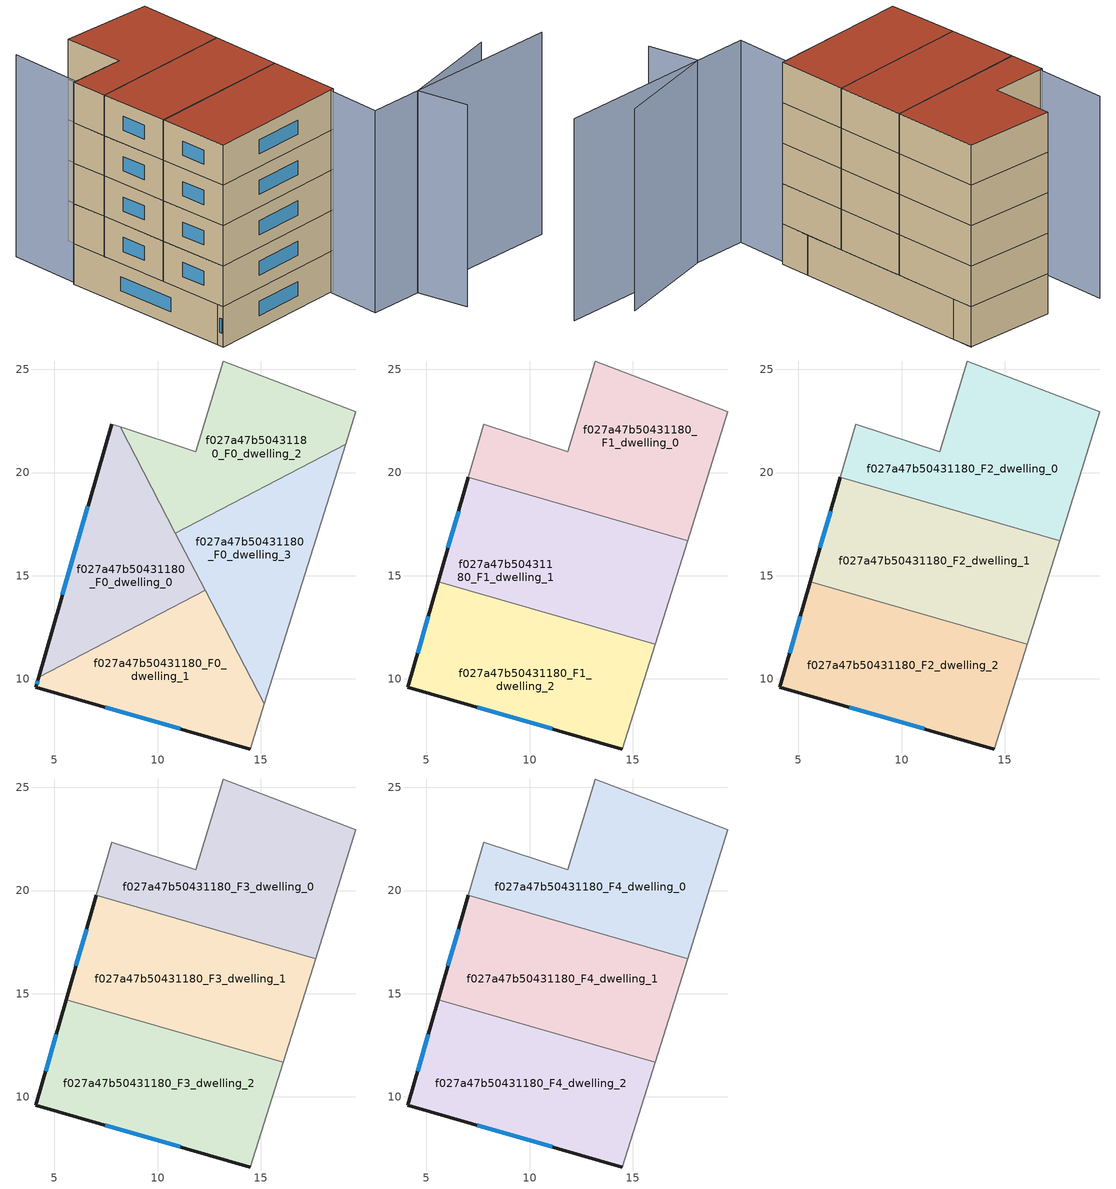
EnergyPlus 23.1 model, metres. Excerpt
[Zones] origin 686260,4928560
f027a47b50431180_F0_dwelling_0
 floor ground (EU_floor_Construction): 8.18,22.21 12.31,14.29 4.23,10.08 7.78,22.34 z0
 wall outside (EU_wall_Construction): 7.78,22.34 4.23,10.08 z0:3
 wall to f027a47b50431180_F0_dwelling_1 (EU_wall_Construction): 4.23,10.08 12.31,14.29 z0:3
 wall adiabatic (EU_wall_Construction): 8.18,22.21 7.78,22.34 z0:3
 wall to f027a47b50431180_F0_dwelling_2 (EU_wall_Construction): 10.86,17.07 8.18,22.21 z0:3
 wall to f027a47b50431180_F0_dwelling_3 (EU_wall_Construction): 12.31,14.29 10.86,17.07 z0:3
 window (EU_Window_Construction): 6.62,18.36 5.38,14.07 z0.98:2.02
f027a47b50431180_F0_dwelling_1
 floor ground (EU_floor_Construction): 12.31,14.29 15.17,8.79 14.49,6.6 4.09,9.58 4.23,10.08 z0
 wall outside (EU_wall_Construction): 4.23,10.08 4.09,9.58 14.49,6.6 z0:3
 wall adiabatic (EU_wall_Construction): 14.49,6.6 15.17,8.79 z0:3
 wall to f027a47b50431180_F0_dwelling_3 (EU_wall_Construction): 15.17,8.79 12.31,14.29 z0:3
 window (EU_Window_Construction): 7.47,8.61 11.1,7.57 / 4.18,9.92 4.13,9.75 z0.98:2.02
f027a47b50431180_F0_dwelling_2
 floor ground (EU_floor_Construction): 19.61,22.93 19.11,21.36 10.86,17.07 8.18,22.21 11.84,21.01 13.17,25.4 z0
 wall adiabatic (EU_wall_Construction): 19.11,21.36 19.61,22.93 13.17,25.4 11.84,21.01 8.18,22.21 z0:3
 wall to f027a47b50431180_F0_dwelling_3 (EU_wall_Construction): 10.86,17.07 19.11,21.36 z0:3
f027a47b50431180_F0_dwelling_3
 floor ground (EU_floor_Construction): 19.11,21.36 15.17,8.79 10.86,17.07 z0
 wall adiabatic (EU_wall_Construction): 15.17,8.79 19.11,21.36 z0:3
f027a47b50431180_F1_dwelling_0
 floor to f027a47b50431180_F0_dwelling_2 (EU_floor_Construction): 19.61,22.93 19.11,21.36 12.83,18.09 9.89,18.94 8.18,22.21 11.84,21.01 13.17,25.4 z3
 floor to f027a47b50431180_F0_dwelling_0 (EU_floor_Construction): 8.18,22.21 9.89,18.94 7.03,19.76 7.78,22.34 z3
 floor to f027a47b50431180_F0_dwelling_3 (EU_floor_Construction): 19.11,21.36 17.65,16.7 12.83,18.09 z3
 wall to f027a47b50431180_F1_dwelling_1 (EU_wall_Construction): 7.03,19.76 17.65,16.7 z3:6
 wall adiabatic (EU_wall_Construction): 17.65,16.7 19.61,22.93 13.17,25.4 11.84,21.01 7.78,22.34 7.03,19.76 z3:6
f027a47b50431180_F1_dwelling_1
 floor to f027a47b50431180_F0_dwelling_0 (EU_floor_Construction): 9.89,18.94 12.31,14.29 10.42,13.3 5.57,14.71 7.03,19.76 z3
 floor to f027a47b50431180_F0_dwelling_3 (EU_floor_Construction): 17.65,16.7 16.07,11.67 13.24,12.49 10.86,17.07 12.83,18.09 z3
 floor to f027a47b50431180_F0_dwelling_2 (EU_floor_Construction): 12.83,18.09 10.86,17.07 9.89,18.94 z3
 floor to f027a47b50431180_F0_dwelling_1 (EU_floor_Construction): 12.31,14.29 13.24,12.49 10.42,13.3 z3
 wall outside (EU_wall_Construction): 7.03,19.76 5.57,14.71 z3:6
 wall adiabatic (EU_wall_Construction): 16.07,11.67 17.65,16.7 z3:6
 wall to f027a47b50431180_F1_dwelling_2 (EU_wall_Construction): 5.57,14.71 16.07,11.67 z3:6
 window (EU_Window_Construction): 6.56,18.12 6.04,16.35 z3.98:5.02
f027a47b50431180_F1_dwelling_2
 floor to f027a47b50431180_F0_dwelling_1 (EU_floor_Construction): 13.24,12.49 15.17,8.79 14.49,6.6 4.09,9.58 4.23,10.08 10.42,13.3 z3
 floor to f027a47b50431180_F0_dwelling_0 (EU_floor_Construction): 10.42,13.3 4.23,10.08 5.57,14.71 z3
 floor to f027a47b50431180_F0_dwelling_3 (EU_floor_Construction): 16.07,11.67 15.17,8.79 13.24,12.49 z3
 wall outside (EU_wall_Construction): 5.57,14.71 4.09,9.58 14.49,6.6 z3:6
 wall adiabatic (EU_wall_Construction): 14.49,6.6 16.07,11.67 z3:6
 window (EU_Window_Construction): 7.47,8.61 11.1,7.57 / 5.09,13.04 4.57,11.25 z3.98:5.02
f027a47b50431180_F2_dwelling_0
 floor to f027a47b50431180_F1_dwelling_0 (EU_floor_Construction): 19.61,22.93 17.65,16.7 7.03,19.76 7.78,22.34 11.84,21.01 13.17,25.4 z6
 wall to f027a47b50431180_F2_dwelling_1 (EU_wall_Construction): 7.03,19.76 17.65,16.7 z6:9
 wall adiabatic (EU_wall_Construction): 17.65,16.7 19.61,22.93 13.17,25.4 11.84,21.01 7.78,22.34 7.03,19.76 z6:9
f027a47b50431180_F2_dwelling_1
 floor to f027a47b50431180_F1_dwelling_1 (EU_floor_Construction): 17.65,16.7 16.07,11.67 5.57,14.71 7.03,19.76 z6
 wall outside (EU_wall_Construction): 7.03,19.76 5.57,14.71 z6:9
 wall adiabatic (EU_wall_Construction): 16.07,11.67 17.65,16.7 z6:9
 wall to f027a47b50431180_F2_dwelling_2 (EU_wall_Construction): 5.57,14.71 16.07,11.67 z6:9
 window (EU_Window_Construction): 6.56,18.12 6.04,16.35 z6.98:8.02
f027a47b50431180_F2_dwelling_2
 floor to f027a47b50431180_F1_dwelling_2 (EU_floor_Construction): 16.07,11.67 14.49,6.6 4.09,9.58 5.57,14.71 z6
 wall outside (EU_wall_Construction): 5.57,14.71 4.09,9.58 14.49,6.6 z6:9
 wall adiabatic (EU_wall_Construction): 14.49,6.6 16.07,11.67 z6:9
 window (EU_Window_Construction): 7.47,8.61 11.1,7.57 / 5.09,13.04 4.57,11.25 z6.98:8.02
f027a47b50431180_F3_dwelling_0
 floor to f027a47b50431180_F2_dwelling_0 (EU_floor_Construction): 19.61,22.93 17.65,16.7 7.03,19.76 7.78,22.34 11.84,21.01 13.17,25.4 z9
 wall to f027a47b50431180_F3_dwelling_1 (EU_wall_Construction): 7.03,19.76 17.65,16.7 z9:12
 wall adiabatic (EU_wall_Construction): 17.65,16.7 19.61,22.93 13.17,25.4 11.84,21.01 7.78,22.34 7.03,19.76 z9:12
f027a47b50431180_F3_dwelling_1
 floor to f027a47b50431180_F2_dwelling_1 (EU_floor_Construction): 17.65,16.7 16.07,11.67 5.57,14.71 7.03,19.76 z9
 wall outside (EU_wall_Construction): 7.03,19.76 5.57,14.71 z9:12
 wall adiabatic (EU_wall_Construction): 16.07,11.67 17.65,16.7 z9:12
 wall to f027a47b50431180_F3_dwelling_2 (EU_wall_Construction): 5.57,14.71 16.07,11.67 z9:12
 window (EU_Window_Construction): 6.56,18.12 6.04,16.35 z9.98:11.02
f027a47b50431180_F3_dwelling_2
 floor to f027a47b50431180_F2_dwelling_2 (EU_floor_Construction): 16.07,11.67 14.49,6.6 4.09,9.58 5.57,14.71 z9
 wall outside (EU_wall_Construction): 5.57,14.71 4.09,9.58 14.49,6.6 z9:12
 wall adiabatic (EU_wall_Construction): 14.49,6.6 16.07,11.67 z9:12
 window (EU_Window_Construction): 7.47,8.61 11.1,7.57 / 5.09,13.04 4.57,11.25 z9.98:11.02
f027a47b50431180_F4_dwelling_0
 floor to f027a47b50431180_F3_dwelling_0 (EU_floor_Construction): 19.61,22.93 17.65,16.7 7.03,19.76 7.78,22.34 11.84,21.01 13.17,25.4 z12
 wall to f027a47b50431180_F4_dwelling_1 (EU_wall_Construction): 7.03,19.76 17.65,16.7 z12:15
 wall adiabatic (EU_wall_Construction): 17.65,16.7 19.61,22.93 13.17,25.4 11.84,21.01 7.78,22.34 7.03,19.76 z12:15
 roof outside (EU_roof_Construction): 17.65,16.7 19.61,22.93 13.17,25.4 11.84,21.01 7.78,22.34 7.03,19.76 z15
f027a47b50431180_F4_dwelling_1
 floor to f027a47b50431180_F3_dwelling_1 (EU_floor_Construction): 17.65,16.7 16.07,11.67 5.57,14.71 7.03,19.76 z12
 wall outside (EU_wall_Construction): 7.03,19.76 5.57,14.71 z12:15
 wall adiabatic (EU_wall_Construction): 16.07,11.67 17.65,16.7 z12:15
 wall to f027a47b50431180_F4_dwelling_2 (EU_wall_Construction): 5.57,14.71 16.07,11.67 z12:15
 window (EU_Window_Construction): 6.56,18.12 6.04,16.35 z12.98:14.02
 roof outside (EU_roof_Construction): 16.07,11.67 17.65,16.7 7.03,19.76 5.57,14.71 z15
f027a47b50431180_F4_dwelling_2
 floor to f027a47b50431180_F3_dwelling_2 (EU_floor_Construction): 16.07,11.67 14.49,6.6 4.09,9.58 5.57,14.71 z12
 wall outside (EU_wall_Construction): 5.57,14.71 4.09,9.58 14.49,6.6 z12:15
 wall adiabatic (EU_wall_Construction): 14.49,6.6 16.07,11.67 z12:15
 window (EU_Window_Construction): 7.47,8.61 11.1,7.57 / 5.09,13.04 4.57,11.25 z12.98:14.02
 roof outside (EU_roof_Construction): 14.49,6.6 16.07,11.67 5.57,14.71 4.09,9.58 z15
shading: 9.64,27.49 5.78,15.44 / 16.3,-2.33 16.63,1.48 / 16.63,1.48 24.7,0.77 / 27.74,-2.2 12.88,2.75 / 12.88,2.75 19.61,22.93 z0:15
[Building]
EU S2 Campaign: North Axis=0; Terrain=City; Solar Distribution=FullExterior
[Site:Location]
Bologna: Latitude=44.5; Longitude=11.25; Time Zone=1; Elevation=37
[SizingPeriod:WeatherFileDays]
AnnualSizingPeriod: Begin Month=1; Begin Day of Month=1; End Month=12; End Day of Month=31; Day of Week for Start Day=Monday; Use Weather File Daylight Saving Period=No; Use Weather File Rain and Snow Indicators=No
[MATERIAL]
EU_InternalMass_Material: Roughness=MediumRough; Thickness=0.1; Conductivity=1; Density=1800; Specific Heat=900; Thermal Absorptance=0.9; Solar Absorptance=0.7; Visible Absorptance=0.7
[MATERIAL:NOMASS] Roughness=MediumRough; Thermal Absorptance=0.9; Solar Absorptance=0.7; Visible Absorptance=0.7
Name | Thermal Resistance
EU_wall_NoMass | 0.905828
EU_roof_NoMass | 0.37593
EU_floor_NoMass | 0.67114
[WINDOWMATERIAL:SIMPLEGLAZINGSYSTEM]
EU_Window_SimpleGlazing: UFactor=4.52486; Solar Heat Gain Coefficient=0.85; Visible Transmittance=0.85
[CONSTRUCTION]
EU_wall_Construction: EU_wall_NoMass
EU_roof_Construction: EU_roof_NoMass
EU_floor_Construction: EU_floor_NoMass
EU_InternalMass_Construction: EU_InternalMass_Material
EU_Window_Construction: EU_Window_SimpleGlazing
[ZONE] Type=1; Multiplier=1; Ceiling Height=autocalculate; Floor Area=autocalculate; Part of Total Floor Area=Yes
Name | Volume
f027a47b50431180_F0_dwelling_0 | 130.216
f027a47b50431180_F1_dwelling_0; f027a47b50431180_F2_dwelling_0; f027a47b50431180_F3_dwelling_0; f027a47b50431180_F4_dwelling_0 | 173.633
f027a47b50431180_F0_dwelling_1 | 130.228
f027a47b50431180_F1_dwelling_1; f027a47b50431180_F2_dwelling_1; f027a47b50431180_F3_dwelling_1; f027a47b50431180_F4_dwelling_1 | 173.629
f027a47b50431180_F0_dwelling_2 | 130.224
f027a47b50431180_F1_dwelling_2; f027a47b50431180_F2_dwelling_2; f027a47b50431180_F3_dwelling_2; f027a47b50431180_F4_dwelling_2 | 173.621
f027a47b50431180_F0_dwelling_3 | 130.225
[INTERNALMASS] Construction=EU_InternalMass_Construction
Name | Zone or ZoneList | Surface Area
f027a47b50431180_F0_dwelling_0_EU_InternalMass | f027a47b50431180_F0_dwelling_0 | 43.4049
f027a47b50431180_F0_dwelling_1_EU_InternalMass | f027a47b50431180_F0_dwelling_1 | 43.4093
f027a47b50431180_F0_dwelling_2_EU_InternalMass | f027a47b50431180_F0_dwelling_2 | 43.4077
f027a47b50431180_F0_dwelling_3_EU_InternalMass | f027a47b50431180_F0_dwelling_3 | 43.4084
f027a47b50431180_F1_dwelling_0_EU_InternalMass | f027a47b50431180_F1_dwelling_0 | 57.8776
f027a47b50431180_F1_dwelling_1_EU_InternalMass | f027a47b50431180_F1_dwelling_1 | 57.8765
f027a47b50431180_F1_dwelling_2_EU_InternalMass | f027a47b50431180_F1_dwelling_2 | 57.8738
f027a47b50431180_F2_dwelling_0_EU_InternalMass | f027a47b50431180_F2_dwelling_0 | 57.8776
f027a47b50431180_F2_dwelling_1_EU_InternalMass | f027a47b50431180_F2_dwelling_1 | 57.8765
f027a47b50431180_F2_dwelling_2_EU_InternalMass | f027a47b50431180_F2_dwelling_2 | 57.8738
f027a47b50431180_F3_dwelling_0_EU_InternalMass | f027a47b50431180_F3_dwelling_0 | 57.8776
f027a47b50431180_F3_dwelling_1_EU_InternalMass | f027a47b50431180_F3_dwelling_1 | 57.8765
f027a47b50431180_F3_dwelling_2_EU_InternalMass | f027a47b50431180_F3_dwelling_2 | 57.8738
f027a47b50431180_F4_dwelling_0_EU_InternalMass | f027a47b50431180_F4_dwelling_0 | 57.8776
f027a47b50431180_F4_dwelling_1_EU_InternalMass | f027a47b50431180_F4_dwelling_1 | 57.8765
f027a47b50431180_F4_dwelling_2_EU_InternalMass | f027a47b50431180_F4_dwelling_2 | 57.8738
[OTHEREQUIPMENT] Fuel Type=Electricity; Design Level Calculation Method=Watts/Area; Power per Zone Floor Area=1; Fraction Latent=0; Fraction Radiant=0; Fraction Lost=0; Carbon Dioxide Generation Rate=0; EndUse Subcategory=EU_Step8_InternalGains
Name | Zone or ZoneList or Space or SpaceList | Schedule
EU_Step8_InternalGain_f027a47b50431180_F0_dwelling_0_f000 | f027a47b50431180_F0_dwelling_0 | EU_Step8_GainSchedule_f027a47b50431180_F0_dwelling_0_f000
EU_Step8_InternalGain_f027a47b50431180_F0_dwelling_1_f000 | f027a47b50431180_F0_dwelling_1 | EU_Step8_GainSchedule_f027a47b50431180_F0_dwelling_1_f000
EU_Step8_InternalGain_f027a47b50431180_F0_dwelling_2_f000 | f027a47b50431180_F0_dwelling_2 | EU_Step8_GainSchedule_f027a47b50431180_F0_dwelling_2_f000
EU_Step8_InternalGain_f027a47b50431180_F0_dwelling_3_f000 | f027a47b50431180_F0_dwelling_3 | EU_Step8_GainSchedule_f027a47b50431180_F0_dwelling_3_f000
EU_Step8_InternalGain_f027a47b50431180_F1_dwelling_0_f000 | f027a47b50431180_F1_dwelling_0 | EU_Step8_GainSchedule_f027a47b50431180_F1_dwelling_0_f000
EU_Step8_InternalGain_f027a47b50431180_F1_dwelling_1_f000 | f027a47b50431180_F1_dwelling_1 | EU_Step8_GainSchedule_f027a47b50431180_F1_dwelling_1_f000
EU_Step8_InternalGain_f027a47b50431180_F1_dwelling_2_f000 | f027a47b50431180_F1_dwelling_2 | EU_Step8_GainSchedule_f027a47b50431180_F1_dwelling_2_f000
EU_Step8_InternalGain_f027a47b50431180_F2_dwelling_0_f000 | f027a47b50431180_F2_dwelling_0 | EU_Step8_GainSchedule_f027a47b50431180_F2_dwelling_0_f000
EU_Step8_InternalGain_f027a47b50431180_F2_dwelling_1_f000 | f027a47b50431180_F2_dwelling_1 | EU_Step8_GainSchedule_f027a47b50431180_F2_dwelling_1_f000
EU_Step8_InternalGain_f027a47b50431180_F2_dwelling_2_f000 | f027a47b50431180_F2_dwelling_2 | EU_Step8_GainSchedule_f027a47b50431180_F2_dwelling_2_f000
EU_Step8_InternalGain_f027a47b50431180_F3_dwelling_0_f000 | f027a47b50431180_F3_dwelling_0 | EU_Step8_GainSchedule_f027a47b50431180_F3_dwelling_0_f000
EU_Step8_InternalGain_f027a47b50431180_F3_dwelling_1_f000 | f027a47b50431180_F3_dwelling_1 | EU_Step8_GainSchedule_f027a47b50431180_F3_dwelling_1_f000
EU_Step8_InternalGain_f027a47b50431180_F3_dwelling_2_f000 | f027a47b50431180_F3_dwelling_2 | EU_Step8_GainSchedule_f027a47b50431180_F3_dwelling_2_f000
EU_Step8_InternalGain_f027a47b50431180_F4_dwelling_0_f000 | f027a47b50431180_F4_dwelling_0 | EU_Step8_GainSchedule_f027a47b50431180_F4_dwelling_0_f000
EU_Step8_InternalGain_f027a47b50431180_F4_dwelling_1_f000 | f027a47b50431180_F4_dwelling_1 | EU_Step8_GainSchedule_f027a47b50431180_F4_dwelling_1_f000
EU_Step8_InternalGain_f027a47b50431180_F4_dwelling_2_f000 | f027a47b50431180_F4_dwelling_2 | EU_Step8_GainSchedule_f027a47b50431180_F4_dwelling_2_f000
[ZONEVENTILATION:DESIGNFLOWRATE] Schedule=EU_AlwaysOn; Design Flow Rate Calculation Method=AirChanges/Hour; Air Changes per Hour=0.73129; Ventilation Type=Natural; Fan Pressure Rise=0; Fan Total Efficiency=1; Constant Term Coefficient=1; Temperature Term Coefficient=0; Velocity Term Coefficient=0; Velocity Squared Term Coefficient=0; Minimum Indoor Temperature=-100; Maximum Indoor Temperature=100; Delta Temperature=-100; Minimum Outdoor Temperature=-100; Maximum Outdoor Temperature=100; Maximum Wind Speed=40
Name | Zone or ZoneList or Space or SpaceList
EU_ConstantAir_f027a47b50431180_F0_dwelling_0 | f027a47b50431180_F0_dwelling_0
EU_ConstantAir_f027a47b50431180_F0_dwelling_1 | f027a47b50431180_F0_dwelling_1
EU_ConstantAir_f027a47b50431180_F0_dwelling_2 | f027a47b50431180_F0_dwelling_2
EU_ConstantAir_f027a47b50431180_F0_dwelling_3 | f027a47b50431180_F0_dwelling_3
EU_ConstantAir_f027a47b50431180_F1_dwelling_0 | f027a47b50431180_F1_dwelling_0
EU_ConstantAir_f027a47b50431180_F1_dwelling_1 | f027a47b50431180_F1_dwelling_1
EU_ConstantAir_f027a47b50431180_F1_dwelling_2 | f027a47b50431180_F1_dwelling_2
EU_ConstantAir_f027a47b50431180_F2_dwelling_0 | f027a47b50431180_F2_dwelling_0
EU_ConstantAir_f027a47b50431180_F2_dwelling_1 | f027a47b50431180_F2_dwelling_1
EU_ConstantAir_f027a47b50431180_F2_dwelling_2 | f027a47b50431180_F2_dwelling_2
EU_ConstantAir_f027a47b50431180_F3_dwelling_0 | f027a47b50431180_F3_dwelling_0
EU_ConstantAir_f027a47b50431180_F3_dwelling_1 | f027a47b50431180_F3_dwelling_1
EU_ConstantAir_f027a47b50431180_F3_dwelling_2 | f027a47b50431180_F3_dwelling_2
EU_ConstantAir_f027a47b50431180_F4_dwelling_0 | f027a47b50431180_F4_dwelling_0
EU_ConstantAir_f027a47b50431180_F4_dwelling_1 | f027a47b50431180_F4_dwelling_1
EU_ConstantAir_f027a47b50431180_F4_dwelling_2 | f027a47b50431180_F4_dwelling_2
[HVACTEMPLATE:THERMOSTAT] Constant Heating Setpoint=20; Constant Cooling Setpoint=50
EU_HeatOnly_f027a47b50431180_F0_dwelling_0; EU_HeatOnly_f027a47b50431180_F0_dwelling_1; EU_HeatOnly_f027a47b50431180_F0_dwelling_2; EU_HeatOnly_f027a47b50431180_F0_dwelling_3; EU_HeatOnly_f027a47b50431180_F1_dwelling_0; EU_HeatOnly_f027a47b50431180_F1_dwelling_1; EU_HeatOnly_f027a47b50431180_F1_dwelling_2; EU_HeatOnly_f027a47b50431180_F2_dwelling_0; EU_HeatOnly_f027a47b50431180_F2_dwelling_1; EU_HeatOnly_f027a47b50431180_F2_dwelling_2; EU_HeatOnly_f027a47b50431180_F3_dwelling_0; EU_HeatOnly_f027a47b50431180_F3_dwelling_1; EU_HeatOnly_f027a47b50431180_F3_dwelling_2; EU_HeatOnly_f027a47b50431180_F4_dwelling_0; EU_HeatOnly_f027a47b50431180_F4_dwelling_1; EU_HeatOnly_f027a47b50431180_F4_dwelling_2
[HVACTEMPLATE:ZONE:IDEALLOADSAIRSYSTEM] System Availability Schedule=EU_AlwaysOn; Maximum Heating Supply Air Temperature=50; Minimum Cooling Supply Air Temperature=13; Maximum Heating Supply Air Humidity Ratio=0.0156; Minimum Cooling Supply Air Humidity Ratio=0.0077; Heating Limit=NoLimit; Cooling Limit=NoLimit; Heating Availability Schedule=EU_AlwaysOn; Cooling Availability Schedule=EU_CoolingOff; Dehumidification Control Type=ConstantSensibleHeatRatio; Cooling Sensible Heat Ratio=0.7; Dehumidification Setpoint=60; Humidification Control Type=None; Humidification Setpoint=30; Outdoor Air Method=None; Outdoor Air Flow Rate per Person=0.00944; Outdoor Air Flow Rate per Zone Floor Area=0; Outdoor Air Flow Rate per Zone=0; Demand Controlled Ventilation Type=None; Outdoor Air Economizer Type=NoEconomizer; Heat Recovery Type=None; Sensible Heat Recovery Effectiveness=0.7; Latent Heat Recovery Effectiveness=0.65
Name | Template Thermostat
f027a47b50431180_F0_dwelling_0 | EU_HeatOnly_f027a47b50431180_F0_dwelling_0
f027a47b50431180_F0_dwelling_1 | EU_HeatOnly_f027a47b50431180_F0_dwelling_1
f027a47b50431180_F0_dwelling_2 | EU_HeatOnly_f027a47b50431180_F0_dwelling_2
f027a47b50431180_F0_dwelling_3 | EU_HeatOnly_f027a47b50431180_F0_dwelling_3
f027a47b50431180_F1_dwelling_0 | EU_HeatOnly_f027a47b50431180_F1_dwelling_0
f027a47b50431180_F1_dwelling_1 | EU_HeatOnly_f027a47b50431180_F1_dwelling_1
f027a47b50431180_F1_dwelling_2 | EU_HeatOnly_f027a47b50431180_F1_dwelling_2
f027a47b50431180_F2_dwelling_0 | EU_HeatOnly_f027a47b50431180_F2_dwelling_0
f027a47b50431180_F2_dwelling_1 | EU_HeatOnly_f027a47b50431180_F2_dwelling_1
f027a47b50431180_F2_dwelling_2 | EU_HeatOnly_f027a47b50431180_F2_dwelling_2
f027a47b50431180_F3_dwelling_0 | EU_HeatOnly_f027a47b50431180_F3_dwelling_0
f027a47b50431180_F3_dwelling_1 | EU_HeatOnly_f027a47b50431180_F3_dwelling_1
f027a47b50431180_F3_dwelling_2 | EU_HeatOnly_f027a47b50431180_F3_dwelling_2
f027a47b50431180_F4_dwelling_0 | EU_HeatOnly_f027a47b50431180_F4_dwelling_0
f027a47b50431180_F4_dwelling_1 | EU_HeatOnly_f027a47b50431180_F4_dwelling_1
f027a47b50431180_F4_dwelling_2 | EU_HeatOnly_f027a47b50431180_F4_dwelling_2
[SIZING:ZONE] Zone Cooling Design Supply Air Temperature Input Method=SupplyAirTemperature; Zone Cooling Design Supply Air Temperature=13; Zone Heating Design Supply Air Temperature Input Method=SupplyAirTemperature; Zone Heating Design Supply Air Temperature=50; Zone Cooling Design Supply Air Humidity Ratio=0.008; Zone Heating Design Supply Air Humidity Ratio=0.008; Cooling Design Air Flow Method=DesignDay; Cooling Design Air Flow Rate=0; Cooling Minimum Air Flow per Zone Floor Area=0.000762; Cooling Minimum Air Flow=0; Cooling Minimum Air Flow Fraction=0.2; Heating Design Air Flow Method=DesignDay; Heating Design Air Flow Rate=0; Heating Maximum Air Flow per Zone Floor Area=0.002032; Heating Maximum Air Flow=0.141576; Heating Maximum Air Flow Fraction=0.3; Account for Dedicated Outdoor Air System=No; Dedicated Outdoor Air System Control Strategy=NeutralSupplyAir; Dedicated Outdoor Air Low Setpoint Temperature for Design=autosize; Dedicated Outdoor Air High Setpoint Temperature for Design=autosize; Zone Load Sizing Method=Sensible Load Only No Latent Load; Zone Latent Cooling Design Supply Air Humidity Ratio Input Method=HumidityRatioDifference; Zone Cooling Design Supply Air Humidity Ratio Difference=0.005; Zone Latent Heating Design Supply Air Humidity Ratio Input Method=HumidityRatioDifference; Zone Humidification Design Supply Air Humidity Ratio Difference=0.005
f027a47b50431180_F0_dwelling_0; f027a47b50431180_F0_dwelling_1; f027a47b50431180_F0_dwelling_2; f027a47b50431180_F0_dwelling_3; f027a47b50431180_F1_dwelling_0; f027a47b50431180_F1_dwelling_1; f027a47b50431180_F1_dwelling_2; f027a47b50431180_F2_dwelling_0; f027a47b50431180_F2_dwelling_1; f027a47b50431180_F2_dwelling_2; f027a47b50431180_F3_dwelling_0; f027a47b50431180_F3_dwelling_1; f027a47b50431180_F3_dwelling_2; f027a47b50431180_F4_dwelling_0; f027a47b50431180_F4_dwelling_1; f027a47b50431180_F4_dwelling_2
[SCHEDULE:CONSTANT]
Name | Hourly Value
EU_AlwaysOn | 1
EU_CoolingOff | 0
[SCHEDULE:FILE] Column Number=1; Rows to Skip at Top=0; Number of Hours of Data=8760; Column Separator=Comma; Interpolate to Timestep=No; Minutes per Item=60; Adjust Schedule for Daylight Savings=Yes
Name | File
EU_Step8_GainSchedule_f027a47b50431180_F0_dwelling_0_f000 | ../../schedules/f027a47b50431180/f027a47b50431180_F0_dwelling_0_f000_gain.csv
EU_Step8_GainSchedule_f027a47b50431180_F0_dwelling_1_f000 | ../../schedules/f027a47b50431180/f027a47b50431180_F0_dwelling_1_f000_gain.csv
EU_Step8_GainSchedule_f027a47b50431180_F0_dwelling_2_f000 | ../../schedules/f027a47b50431180/f027a47b50431180_F0_dwelling_2_f000_gain.csv
EU_Step8_GainSchedule_f027a47b50431180_F0_dwelling_3_f000 | ../../schedules/f027a47b50431180/f027a47b50431180_F0_dwelling_3_f000_gain.csv
EU_Step8_GainSchedule_f027a47b50431180_F1_dwelling_0_f000 | ../../schedules/f027a47b50431180/f027a47b50431180_F1_dwelling_0_f000_gain.csv
EU_Step8_GainSchedule_f027a47b50431180_F1_dwelling_1_f000 | ../../schedules/f027a47b50431180/f027a47b50431180_F1_dwelling_1_f000_gain.csv
EU_Step8_GainSchedule_f027a47b50431180_F1_dwelling_2_f000 | ../../schedules/f027a47b50431180/f027a47b50431180_F1_dwelling_2_f000_gain.csv
EU_Step8_GainSchedule_f027a47b50431180_F2_dwelling_0_f000 | ../../schedules/f027a47b50431180/f027a47b50431180_F2_dwelling_0_f000_gain.csv
EU_Step8_GainSchedule_f027a47b50431180_F2_dwelling_1_f000 | ../../schedules/f027a47b50431180/f027a47b50431180_F2_dwelling_1_f000_gain.csv
EU_Step8_GainSchedule_f027a47b50431180_F2_dwelling_2_f000 | ../../schedules/f027a47b50431180/f027a47b50431180_F2_dwelling_2_f000_gain.csv
EU_Step8_GainSchedule_f027a47b50431180_F3_dwelling_0_f000 | ../../schedules/f027a47b50431180/f027a47b50431180_F3_dwelling_0_f000_gain.csv
EU_Step8_GainSchedule_f027a47b50431180_F3_dwelling_1_f000 | ../../schedules/f027a47b50431180/f027a47b50431180_F3_dwelling_1_f000_gain.csv
EU_Step8_GainSchedule_f027a47b50431180_F3_dwelling_2_f000 | ../../schedules/f027a47b50431180/f027a47b50431180_F3_dwelling_2_f000_gain.csv
EU_Step8_GainSchedule_f027a47b50431180_F4_dwelling_0_f000 | ../../schedules/f027a47b50431180/f027a47b50431180_F4_dwelling_0_f000_gain.csv
EU_Step8_GainSchedule_f027a47b50431180_F4_dwelling_1_f000 | ../../schedules/f027a47b50431180/f027a47b50431180_F4_dwelling_1_f000_gain.csv
EU_Step8_GainSchedule_f027a47b50431180_F4_dwelling_2_f000 | ../../schedules/f027a47b50431180/f027a47b50431180_F4_dwelling_2_f000_gain.csv
